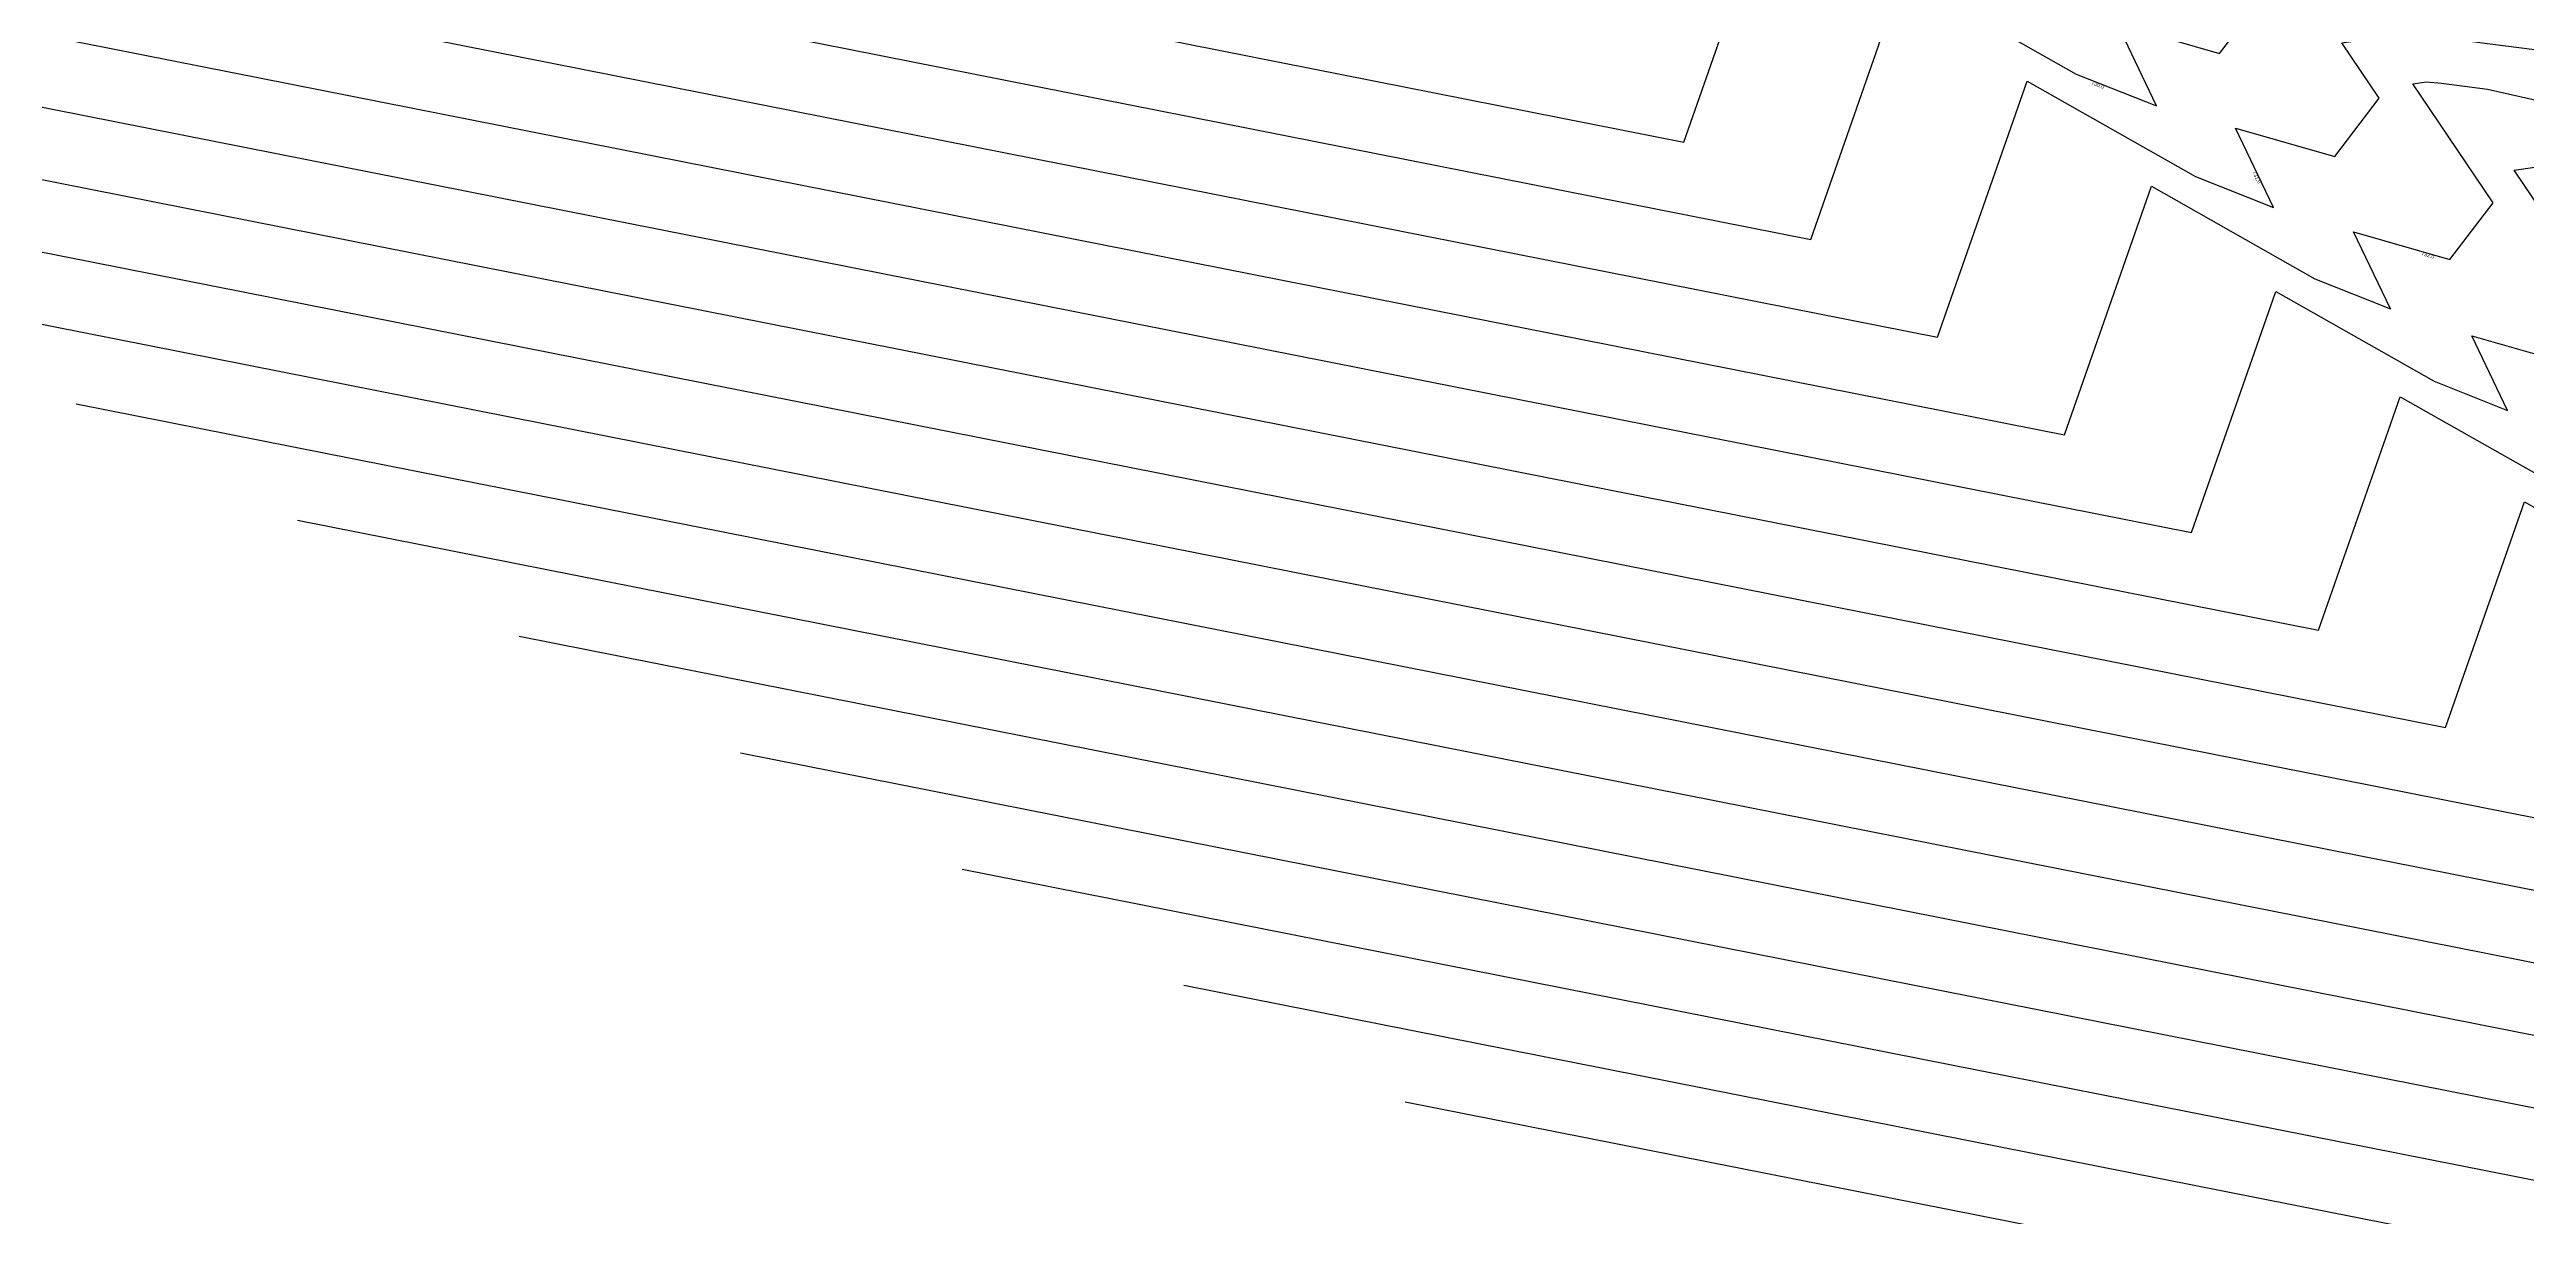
# Model space of a CAD drawing. Extents: x 1684434 to 1702565, y 997334 to 1000228.
# Drawn here: x 1699139.7 to 1699461.9, y 998563.3 to 998715.1 of the extents above; entities that cross this region are included whole.
import ezdxf

# ---------------------------------------------------------------- set-up
doc = ezdxf.new("R2010")
doc.units = 0
doc.layers.add('Default', color=7, linetype='Continuous')

msp = doc.modelspace()

# ---------------------------------------------------------------- linework, layer by layer
at = {"layer": 'Default'}
for points in [[(1698912.59, 998790.09), (1699352.27, 998703.06), (1699364.61, 998738.36), (1699387.79, 998725.21), (1699398.52, 998720.94), (1699393.31, 998731.89), (1699406.98, 998727.98), (1699410.18, 998732.18), (1699419.77, 998726.74), (1699432.45, 998728.54), (1699437.38, 998729.27), (1699456.72, 998727.76), (1699472.52, 998725.72)], [(1698941.41, 998774.96), (1699368.78, 998690.37), (1699380.77, 998724.67), (1699403.31, 998711.89), (1699413.74, 998707.75), (1699408.67, 998718.39), (1699421.96, 998714.59), (1699427.57, 998721.93), (1699428.69, 998721.3), (1699430.18, 998721.51), (1699441.21, 998723.14), (1699454.75, 998722.09), (1699481.56, 998718.62)], [(1698970.23, 998759.82), (1699385.29, 998677.67), (1699396.94, 998710.98), (1699418.83, 998698.58), (1699428.96, 998694.55), (1699424.04, 998704.88), (1699436.95, 998701.19), (1699442.72, 998708.76), (1699437.87, 998715.95), (1699445.05, 998717.01), (1699452.78, 998716.41), (1699476.76, 998713.31)], [(1698999.04, 998744.69), (1699401.81, 998664.97), (1699413.11, 998697.3), (1699434.35, 998685.26), (1699444.18, 998681.35), (1699439.4, 998691.38), (1699451.93, 998687.8), (1699457.53, 998695.14), (1699447.08, 998710.61), (1699448.88, 998710.88), (1699450.81, 998710.73), (1699456.8, 998709.95), (1699480.23, 998704.64)], [(1699027.86, 998729.56), (1699418.32, 998652.27), (1699429.28, 998683.61), (1699449.87, 998671.94), (1699459.4, 998668.15), (1699454.76, 998677.87), (1699466.91, 998674.4)], [(1699056.68, 998714.42), (1699434.83, 998639.57), (1699445.45, 998669.93), (1699465.38, 998658.62)], [(1699472.34, 998681.52), (1699460.28, 998699.38), (1699465.36, 998700.13)], [(1699085.5, 998699.29), (1699451.35, 998626.88), (1699461.61, 998656.24), (1699480.9, 998645.31)], [(1699114.31, 998684.16), (1699467.86, 998614.18), (1699477.78, 998642.56), (1699496.42, 998631.99), (1699505.05, 998628.56), (1699500.86, 998637.36), (1699511.86, 998634.22), (1699516.78, 998640.66), (1699505.86, 998656.83), (1699513.31, 998657.93), (1699513.44, 998668.42), (1699541.22, 998654.68), (1699546.97, 998651.1), (1699581.27, 998631.17), (1699627, 998602.4), (1699655.36, 998586.47), (1699677.18, 998581.79), (1699680.3, 998582.87), (1699694.74, 998579.84), (1699701.43, 998574.55), (1699709.25, 998575.61), (1699712.19, 998576.07), (1699727.96, 998576.91)], [(1699143.13, 998669.02), (1699484.37, 998601.48), (1699493.95, 998628.87), (1699511.94, 998618.67), (1699520.27, 998615.36), (1699516.22, 998623.86), (1699526.84, 998620.82), (1699531.59, 998627.05), (1699521.05, 998642.65), (1699528.24, 998643.71), (1699528.37, 998653.83), (1699555.18, 998640.57), (1699560.73, 998637.12), (1699593.83, 998617.88), (1699637.97, 998590.11), (1699665.35, 998574.74), (1699686.41, 998570.22), (1699690.11, 998571.51), (1699704.02, 998568.58), (1699710.45, 998563.49), (1699717.98, 998564.51), (1699721.44, 998565.06)], [(1699171.95, 998653.89), (1699500.89, 998588.78), (1699510.12, 998615.18), (1699527.46, 998605.35), (1699535.49, 998602.16), (1699531.59, 998610.35), (1699541.82, 998607.43), (1699546.4, 998613.43), (1699536.24, 998628.47), (1699543.17, 998629.49), (1699543.3, 998639.25), (1699569.14, 998626.46), (1699574.49, 998623.13), (1699606.4, 998604.59), (1699648.95, 998577.83), (1699675.34, 998563), (1699695.64, 998558.65), (1699699.92, 998560.14), (1699713.29, 998557.33), (1699719.48, 998552.44)], [(1699200.77, 998638.76), (1699517.4, 998576.08), (1699526.28, 998601.5), (1699542.98, 998592.03), (1699550.71, 998588.96), (1699546.95, 998596.85), (1699556.8, 998594.03), (1699561.21, 998599.81), (1699551.43, 998614.28), (1699558.1, 998615.27), (1699558.22, 998624.66), (1699583.1, 998612.36), (1699588.25, 998609.15), (1699618.97, 998591.3), (1699659.92, 998565.54), (1699685.33, 998551.27), (1699704.86, 998547.08), (1699709.73, 998548.77), (1699722.57, 998546.07)], [(1699229.58, 998623.62), (1699533.91, 998563.39), (1699542.45, 998587.81), (1699558.5, 998578.72), (1699565.93, 998575.76), (1699562.32, 998583.34), (1699571.78, 998580.64), (1699576.02, 998586.19), (1699566.62, 998600.1), (1699573.03, 998601.05), (1699573.15, 998610.07), (1699597.06, 998598.25), (1699602.01, 998595.17), (1699631.53, 998578.01), (1699670.9, 998553.25), (1699695.31, 998539.54), (1699714.09, 998535.51), (1699719.55, 998537.4)], [(1699258.4, 998608.49), (1699550.43, 998550.69), (1699558.62, 998574.13), (1699574.02, 998565.4), (1699581.15, 998562.56), (1699577.68, 998569.84), (1699586.76, 998567.24), (1699590.83, 998572.57), (1699581.81, 998585.92), (1699587.96, 998586.83), (1699588.08, 998595.49), (1699611.02, 998584.14), (1699615.77, 998581.18), (1699644.1, 998564.72), (1699681.87, 998540.96), (1699705.3, 998527.8), (1699723.32, 998523.94)], [(1699287.22, 998593.36), (1699566.94, 998537.99), (1699574.79, 998560.44), (1699589.54, 998552.08), (1699596.37, 998549.37), (1699593.05, 998556.33), (1699601.75, 998553.85), (1699605.64, 998558.95), (1699597, 998571.74), (1699602.9, 998572.6), (1699603, 998580.9), (1699624.98, 998570.03), (1699629.53, 998567.2), (1699656.66, 998551.43), (1699692.85, 998528.67), (1699715.29, 998516.07), (1699732.55, 998512.37)], [(1699316.04, 998578.22), (1699583.45, 998525.29), (1699590.96, 998546.76), (1699605.06, 998538.76), (1699611.58, 998536.17), (1699608.41, 998542.83), (1699616.73, 998540.45), (1699620.45, 998545.33), (1699612.19, 998557.55), (1699617.83, 998558.38), (1699617.93, 998566.32), (1699638.94, 998555.93), (1699643.29, 998553.22), (1699669.23, 998538.14), (1699703.82, 998516.39), (1699725.27, 998504.33)]]:
    msp.add_lwpolyline(points, dxfattribs=at)

# ---------------------------------------------------------------- texts
for s, rotation, p in [(' 730.0', 338.3178, (1699405.07, 998710.66)), (' 731.0', 295.4778, (1699426.13, 998699.32)), (' 732.0', 344.0488, (1699447.98, 998688.41))]:
    msp.add_text(s, height=0.5, rotation=rotation, dxfattribs=at).set_placement(p)

doc.saveas('drawing.dxf')
